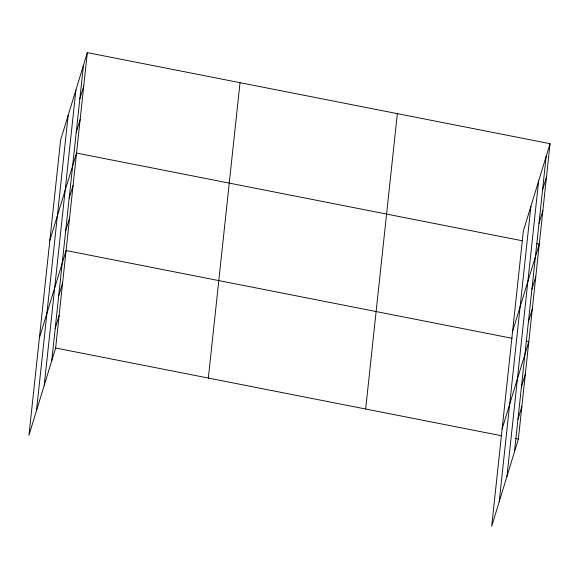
<?xml version="1.0" encoding="UTF-8"?>
<svg xmlns="http://www.w3.org/2000/svg" width="579" height="579" viewBox="0 0 579 579"><rect width="100%" height="100%" fill="white"/><g stroke="black" fill="none" stroke-linecap="round" stroke-linejoin="round"><path stroke-width="0.87" d="M36.47 410.714L68.156 115.33M44.221 385.361L75.907 89.984M51.741 360.76L83.427 65.384M87.32 52.638L60.636 139.937L28.95 435.314L55.642 348.015L87.32 52.638L550.05 143.686L518.364 439.063L491.68 526.362L523.358 230.985L550.05 143.686M208.339 378.065L240.024 82.681M365.667 409.02L397.353 113.643M499.199 501.761L530.885 206.377M506.951 476.408L538.629 181.032M514.47 451.808L546.156 156.431M79.837 98.857L83.731 86.112M76.247 132.338L80.141 119.592M49.859 240.365L76.551 153.066L522.605 240.835M69.169 198.3L73.063 185.562M65.68 230.797L69.581 218.051M39.408 337.839L66.093 250.541L512.147 338.31M58.711 295.782L62.612 283.037M55.229 328.271L59.123 315.526M542.566 189.905L546.46 177.16M538.969 223.385L542.87 210.64M512.589 331.412L539.281 244.114L536.646 243.6M531.898 289.348L535.792 276.61M528.41 321.844L532.311 309.099M502.131 428.887L528.822 341.588L526.188 341.074M521.44 386.823L525.334 374.085M517.959 419.319L521.853 406.574M55.642 348.015L501.689 435.784M515.737 438.549L518.364 439.063"/></g></svg>
